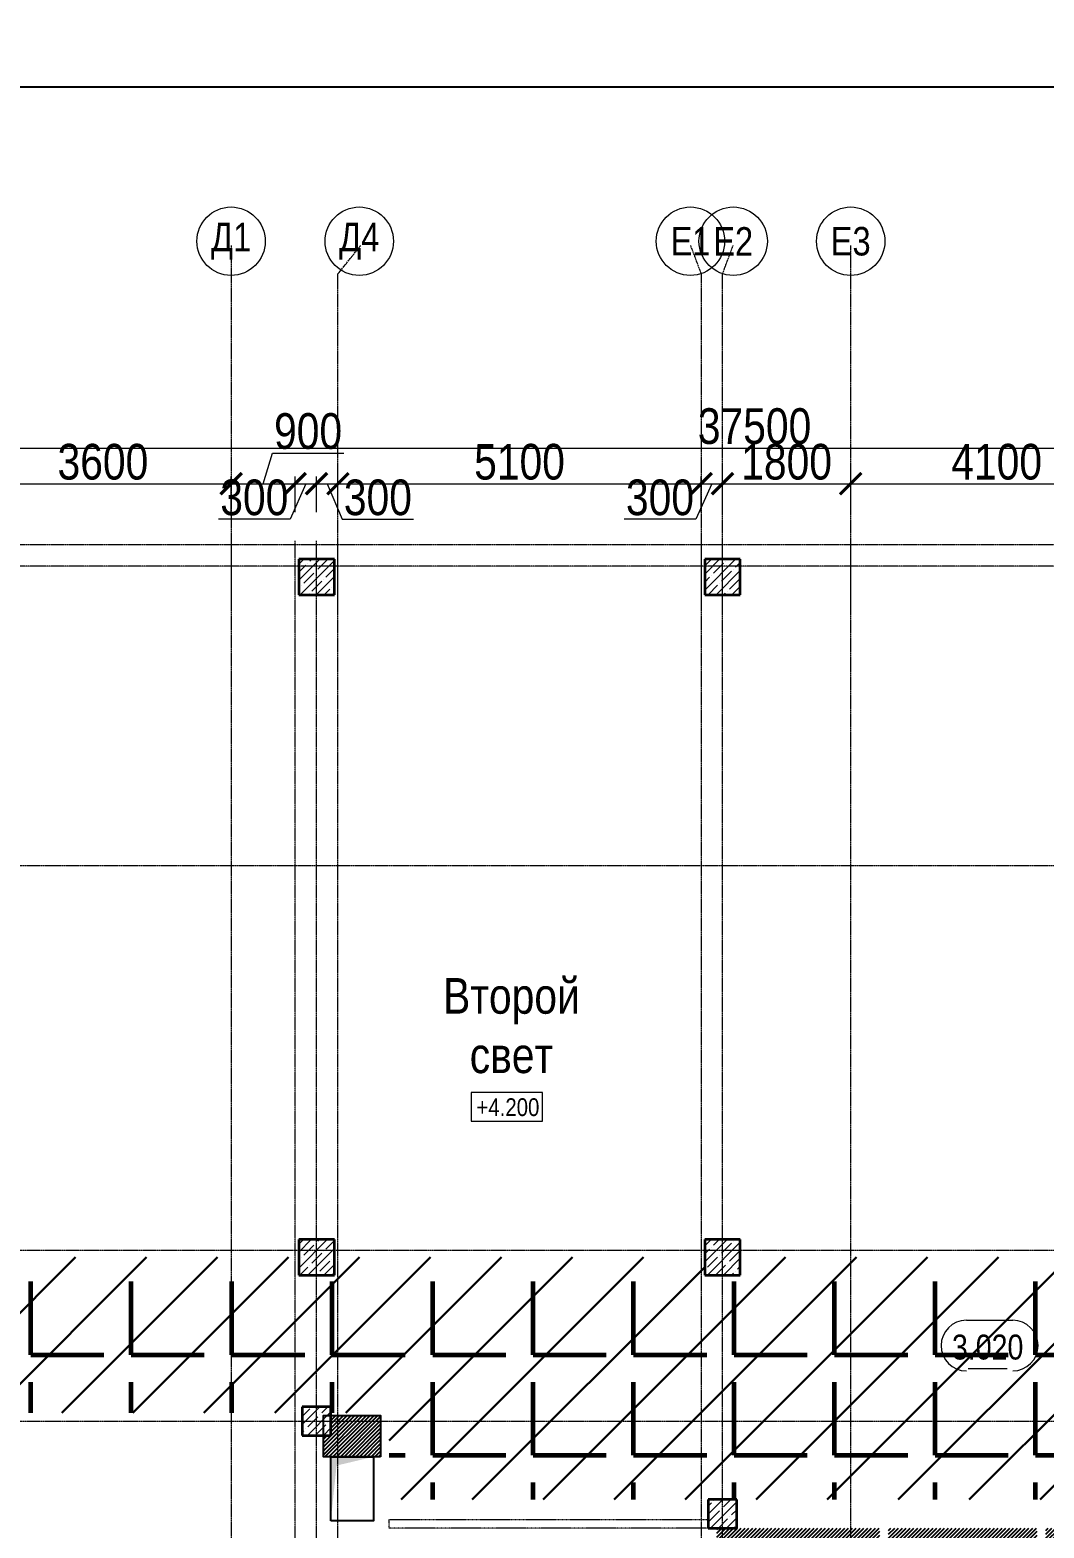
# Model space of a CAD drawing. Header units: millimetres. Extents: x -65509 to 912790, y 446 to 713294.
# Drawn here: x 8456 to 22695, y 394051 to 415077 of the extents above; entities that cross this region are included whole.
import ezdxf
from ezdxf.enums import TextEntityAlignment as Align

# ---------------------------------------------------------------- set-up
doc = ezdxf.new("R2010")
doc.units = ezdxf.units.MM
for name, pattern in [('( Hidden )', [0.375, 0.25, -0.125]), ('CENTER2', [28.575, 19.05, -3.175, 3.175, -3.175]), ('HIDDEN2', [4.7625, 3.175, -1.5875])]:
    doc.linetypes.add(name, pattern=pattern)
doc.layers.get('Defpoints').update_dxf_attribs({"color": 250})
for name, color, linetype, lineweight in [('10.5) Арматура', 6, 'Continuous', 60), ('10.6) Диафрагмы', 90, 'Continuous', 30), ('8.1) Нал. пол 8 вып.', 190, 'Continuous', 30), ('9.1) Линолеум 9  9.2 Инв', 3, 'Continuous', 60), ('АР_Area', 250, 'Continuous', 5), ('АР_Колонны', 250, 'Continuous', 30), ('АР_Отметка', 250, 'Continuous', 13), ('АР_Стены ЖБ', 250, 'Continuous', 35), ('АР_Стены кирпич_над проемом', 250, 'Continuous', 25), ('АР_Штриховка', 250, 'Continuous', 0), ('ОВ_Шахты', 250, 'Continuous', 5), ('ОВ_Шахты_блок 4.1', 250, 'Continuous', 25), ('РД_Оси_100', 250, 'Continuous', 0), ('РД_Оси_размер', 250, 'Continuous', 0)]:
    doc.layers.add(name, color=color, linetype=linetype, lineweight=lineweight)
doc.layers.add('7.2) ГИдрообзЭОМ СС', color=6, linetype='Continuous')
doc.styles.add('Arial_Narrow_08', font='ARIALN.TTF', dxfattribs={"width": 0.8})
doc.styles.add('style1', font='ARIALN.TTF')
doc.styles.add('ккк', font='isocpeur.ttf', dxfattribs={"width": 0.85, "oblique": 15})
doc.styles.add('СПДС', font='isocpeur.ttf', dxfattribs={"width": 0.9})
doc.dimstyles.new('Dim100_ареал', dxfattribs={"dimscale": 100, "dimtxt": 2.5, "dimasz": 1, "dimexe": 1, "dimexo": 1, "dimgap": 0.5, "dimtad": 1, "dimzin": 12, "dimdsep": 46, "dimtxsty": 'style1', "dimblk": 'ARCHTICK', "dimcen": 1, "dimdle": 1, "dimclrd": 256, "dimclre": 256, "dimaunit": 1, "dimadec": 0, "dimazin": 3, "dimtfac": 1, "dimtmove": 1, "dimatfit": 3, "dimldrblk": 'OPEN30', "dimfxl": 4, "dimfxlon": 1, "dimtolj": 1, "dimtzin": 0, "dimlwd": 9, "dimlwe": 9, "dimarcsym": 0})
doc.dimstyles.new('Размера А3', dxfattribs={"dimtxt": 400, "dimasz": 100, "dimexe": 70, "dimexo": 50, "dimgap": 20, "dimtad": 1, "dimdec": 0, "dimrnd": 10, "dimzin": 0, "dimdsep": 46, "dimtxsty": 'СПДС', "dimblk": 'ARROWHEAD_6', "dimcen": 1, "dimazin": 0, "dimtfac": 1, "dimtdec": 0, "dimtmove": 2, "dimatfit": 0, "dimfxl": 1, "dimtolj": 1, "dimtzin": 0, "dimarcsym": 0})

# ---------------------------------------------------------------- blocks, each defined once
blk = doc.blocks.new('Отметка_план')
at = {"color": 7}
blk.add_lwpolyline([(0, 0), (10, 0), (10, 4), (0, 4)], close=True, dxfattribs=at)
at = {"style": 'Arial_Narrow_08', "width": 0.8}
blk.add_attdef('OTMG', text='', height=2.5, dxfattribs=at).set_placement((9.06, 0.7), align=Align.RIGHT)
blk = doc.blocks.new('otv')
at = {"linetype": 'Continuous'}
blk.add_lwpolyline([(0, -1), (0, 0), (1, 0), (1, -1)], close=True, dxfattribs=at)
blk.add_solid([(0, -1), (0, 0), (0.135, -0.137), (1, 0)], dxfattribs=at)
blk = doc.blocks.new('A-iden')
at = {"linetype": 'Continuous', "lineweight": 5}
blk.add_circle((0, -4), 3, dxfattribs=at)
at = {"color": 0, "linetype": 'Continuous', "lineweight": 20, "style": 'ккк', "width": 0.85}
blk.add_attdef('ID', text='', height=8, dxfattribs=at).set_placement((0.31, -3.85), align=Align.MIDDLE_CENTER)
blk = doc.blocks.new('_ArchTick')
at = {"color": 0, "linetype": 'ByBlock', "const_width": 0.15}
blk.add_lwpolyline([(-0.5, -0.5), (0.5, 0.5)], dxfattribs=at)
blk = doc.blocks.new('*D98')
at = {"layer": 'Defpoints', "color": 0, "transparency": 16777216}
for p in [(1233153, 224571), (1195653, 222571), (1233153, 222571)]:
    blk.add_point(p, dxfattribs=at)
at = {"layer": 'РД_Оси_размер', "lineweight": 9, "transparency": 16777216}
for p, q in [((1195553, 224571), (1233253, 224571)), ((1195653, 224171), (1195653, 224671)), ((1233153, 224171), (1233153, 224671))]:
    blk.add_line(p, q, dxfattribs=at)
at = {"layer": 'РД_Оси_размер', "lineweight": 9, "transparency": 16777216, "xscale": 300, "yscale": 300, "zscale": 300, "rotation": 180}
blk.add_blockref('_ArchTick', (1195653, 224571), dxfattribs=at)
at = {"layer": 'РД_Оси_размер', "lineweight": 9, "transparency": 16777216, "xscale": 300, "yscale": 300, "zscale": 300}
blk.add_blockref('_ArchTick', (1233153, 224571), dxfattribs=at)
at = {"layer": 'РД_Оси_размер', "color": 0, "transparency": 16777216, "insert": (1214403, 224876), "char_height": 500, "attachment_point": 5, "style": 'style1'}
blk.add_mtext('\\A1;37500', dxfattribs=at)
blk = doc.blocks.new('_Open30')
at = {"color": 0, "linetype": 'ByBlock', "lineweight": -2}
for p, q in [((-1, 0.268), (0, 0)), ((0, 0), (-1, -0.268)), ((0, 0), (-1, 0))]:
    blk.add_line(p, q, dxfattribs=at)
blk = doc.blocks.new('*D103')
at = {"layer": 'Defpoints', "color": 0, "transparency": 16777216}
for p in [(1207053, 224071), (1203453, 222571), (1207053, 222571)]:
    blk.add_point(p, dxfattribs=at)
at = {"layer": 'РД_Оси_размер', "lineweight": 9, "transparency": 16777216}
for p, q in [((1203453, 223671), (1203453, 224171)), ((1207053, 223671), (1207053, 224171)), ((1203353, 224071), (1207153, 224071))]:
    blk.add_line(p, q, dxfattribs=at)
at = {"layer": 'РД_Оси_размер', "lineweight": 9, "transparency": 16777216, "xscale": 300, "yscale": 300, "zscale": 300, "rotation": 180}
blk.add_blockref('_ArchTick', (1203453, 224071), dxfattribs=at)
at = {"layer": 'РД_Оси_размер', "lineweight": 9, "transparency": 16777216, "xscale": 300, "yscale": 300, "zscale": 300}
blk.add_blockref('_ArchTick', (1207053, 224071), dxfattribs=at)
at = {"layer": 'РД_Оси_размер', "color": 0, "transparency": 16777216, "insert": (1205253, 224376), "char_height": 500, "attachment_point": 5, "style": 'style1'}
blk.add_mtext('\\A1;3600', dxfattribs=at)
blk = doc.blocks.new('*D104')
at = {"layer": 'Defpoints', "color": 0, "transparency": 16777216}
for p in [(1207953, 224071), (1207053, 222571), (1207953, 222571)]:
    blk.add_point(p, dxfattribs=at)
at = {"layer": 'РД_Оси_размер', "lineweight": 9, "transparency": 16777216}
for p, q in [((1207503, 224071), (1207632, 224501)), ((1207632, 224501), (1208637, 224501)), ((1207053, 223671), (1207053, 224171)), ((1207953, 223671), (1207953, 224171)), ((1206953, 224071), (1208053, 224071))]:
    blk.add_line(p, q, dxfattribs=at)
at = {"layer": 'РД_Оси_размер', "lineweight": 9, "transparency": 16777216, "xscale": 300, "yscale": 300, "zscale": 300, "rotation": 180}
blk.add_blockref('_ArchTick', (1207053, 224071), dxfattribs=at)
at = {"layer": 'РД_Оси_размер', "lineweight": 9, "transparency": 16777216, "xscale": 300, "yscale": 300, "zscale": 300}
blk.add_blockref('_ArchTick', (1207953, 224071), dxfattribs=at)
at = {"layer": 'РД_Оси_размер', "color": 0, "transparency": 16777216, "insert": (1208134, 224807), "char_height": 500, "attachment_point": 5, "style": 'style1'}
blk.add_mtext('\\A1;900', dxfattribs=at)
blk = doc.blocks.new('*D105')
at = {"layer": 'Defpoints', "color": 0, "transparency": 16777216}
for p in [(1208253, 224071), (1207953, 222571), (1208253, 222571)]:
    blk.add_point(p, dxfattribs=at)
at = {"layer": 'РД_Оси_размер', "lineweight": 9, "transparency": 16777216}
for p, q in [((1207953, 223671), (1207953, 224171)), ((1208253, 223671), (1208253, 224171)), ((1207853, 224071), (1208353, 224071)), ((1208103, 224071), (1207881, 223571)), ((1207881, 223571), (1206877, 223571))]:
    blk.add_line(p, q, dxfattribs=at)
at = {"layer": 'РД_Оси_размер', "lineweight": 9, "transparency": 16777216, "xscale": 300, "yscale": 300, "zscale": 300, "rotation": 180}
blk.add_blockref('_ArchTick', (1207953, 224071), dxfattribs=at)
at = {"layer": 'РД_Оси_размер', "lineweight": 9, "transparency": 16777216, "xscale": 300, "yscale": 300, "zscale": 300}
blk.add_blockref('_ArchTick', (1208253, 224071), dxfattribs=at)
at = {"layer": 'РД_Оси_размер', "color": 0, "transparency": 16777216, "insert": (1207379, 223876), "char_height": 500, "attachment_point": 5, "style": 'style1'}
blk.add_mtext('\\A1;300', dxfattribs=at)
blk = doc.blocks.new('*D106')
at = {"layer": 'Defpoints', "color": 0, "transparency": 16777216}
for p in [(1208553, 224071), (1208253, 222571), (1208553, 222571)]:
    blk.add_point(p, dxfattribs=at)
at = {"layer": 'РД_Оси_размер', "lineweight": 9, "transparency": 16777216}
for p, q in [((1208253, 223671), (1208253, 224171)), ((1208553, 223671), (1208553, 224171)), ((1208153, 224071), (1208653, 224071)), ((1208403, 224071), (1208612, 223571)), ((1208612, 223571), (1209616, 223571))]:
    blk.add_line(p, q, dxfattribs=at)
at = {"layer": 'РД_Оси_размер', "lineweight": 9, "transparency": 16777216, "xscale": 300, "yscale": 300, "zscale": 300, "rotation": 180}
blk.add_blockref('_ArchTick', (1208253, 224071), dxfattribs=at)
at = {"layer": 'РД_Оси_размер', "lineweight": 9, "transparency": 16777216, "xscale": 300, "yscale": 300, "zscale": 300}
blk.add_blockref('_ArchTick', (1208553, 224071), dxfattribs=at)
at = {"layer": 'РД_Оси_размер', "color": 0, "transparency": 16777216, "insert": (1209114, 223876), "char_height": 500, "attachment_point": 5, "style": 'style1'}
blk.add_mtext('\\A1;300', dxfattribs=at)
blk = doc.blocks.new('*D107')
at = {"layer": 'Defpoints', "color": 0, "transparency": 16777216}
for p in [(1213653, 224071), (1208553, 222571), (1213653, 222571)]:
    blk.add_point(p, dxfattribs=at)
at = {"layer": 'РД_Оси_размер', "lineweight": 9, "transparency": 16777216}
for p, q in [((1208553, 223671), (1208553, 224171)), ((1213653, 223671), (1213653, 224171)), ((1208453, 224071), (1213753, 224071))]:
    blk.add_line(p, q, dxfattribs=at)
at = {"layer": 'РД_Оси_размер', "lineweight": 9, "transparency": 16777216, "xscale": 300, "yscale": 300, "zscale": 300, "rotation": 180}
blk.add_blockref('_ArchTick', (1208553, 224071), dxfattribs=at)
at = {"layer": 'РД_Оси_размер', "lineweight": 9, "transparency": 16777216, "xscale": 300, "yscale": 300, "zscale": 300}
blk.add_blockref('_ArchTick', (1213653, 224071), dxfattribs=at)
at = {"layer": 'РД_Оси_размер', "color": 0, "transparency": 16777216, "insert": (1211103, 224376), "char_height": 500, "attachment_point": 5, "style": 'style1'}
blk.add_mtext('\\A1;5100', dxfattribs=at)
blk = doc.blocks.new('*D108')
at = {"layer": 'Defpoints', "color": 0, "transparency": 16777216}
for p in [(1213953, 224071), (1213653, 222571), (1213953, 222571)]:
    blk.add_point(p, dxfattribs=at)
at = {"layer": 'РД_Оси_размер', "lineweight": 9, "transparency": 16777216}
for p, q in [((1213653, 223671), (1213653, 224171)), ((1213953, 223671), (1213953, 224171)), ((1213553, 224071), (1214053, 224071)), ((1213803, 224071), (1213577, 223571)), ((1213577, 223571), (1212573, 223571))]:
    blk.add_line(p, q, dxfattribs=at)
at = {"layer": 'РД_Оси_размер', "lineweight": 9, "transparency": 16777216, "xscale": 300, "yscale": 300, "zscale": 300, "rotation": 180}
blk.add_blockref('_ArchTick', (1213653, 224071), dxfattribs=at)
at = {"layer": 'РД_Оси_размер', "lineweight": 9, "transparency": 16777216, "xscale": 300, "yscale": 300, "zscale": 300}
blk.add_blockref('_ArchTick', (1213953, 224071), dxfattribs=at)
at = {"layer": 'РД_Оси_размер', "color": 0, "transparency": 16777216, "insert": (1213075, 223876), "char_height": 500, "attachment_point": 5, "style": 'style1'}
blk.add_mtext('\\A1;300', dxfattribs=at)
blk = doc.blocks.new('*D109')
at = {"layer": 'Defpoints', "color": 0, "transparency": 16777216}
for p in [(1215753, 224071), (1213953, 222571), (1215753, 222571)]:
    blk.add_point(p, dxfattribs=at)
at = {"layer": 'РД_Оси_размер', "lineweight": 9, "transparency": 16777216}
for p, q in [((1213953, 223671), (1213953, 224171)), ((1215753, 223671), (1215753, 224171)), ((1213853, 224071), (1215853, 224071))]:
    blk.add_line(p, q, dxfattribs=at)
at = {"layer": 'РД_Оси_размер', "lineweight": 9, "transparency": 16777216, "xscale": 300, "yscale": 300, "zscale": 300, "rotation": 180}
blk.add_blockref('_ArchTick', (1213953, 224071), dxfattribs=at)
at = {"layer": 'РД_Оси_размер', "lineweight": 9, "transparency": 16777216, "xscale": 300, "yscale": 300, "zscale": 300}
blk.add_blockref('_ArchTick', (1215753, 224071), dxfattribs=at)
at = {"layer": 'РД_Оси_размер', "color": 0, "transparency": 16777216, "insert": (1214853, 224376), "char_height": 500, "attachment_point": 5, "style": 'style1'}
blk.add_mtext('\\A1;1800', dxfattribs=at)
blk = doc.blocks.new('*D110')
at = {"layer": 'Defpoints', "color": 0, "transparency": 16777216}
for p in [(1219853, 224071), (1215753, 222571), (1219853, 222571)]:
    blk.add_point(p, dxfattribs=at)
at = {"layer": 'РД_Оси_размер', "lineweight": 9, "transparency": 16777216}
for p, q in [((1215753, 223671), (1215753, 224171)), ((1219853, 223671), (1219853, 224171)), ((1215653, 224071), (1219953, 224071))]:
    blk.add_line(p, q, dxfattribs=at)
at = {"layer": 'РД_Оси_размер', "lineweight": 9, "transparency": 16777216, "xscale": 300, "yscale": 300, "zscale": 300, "rotation": 180}
blk.add_blockref('_ArchTick', (1215753, 224071), dxfattribs=at)
at = {"layer": 'РД_Оси_размер', "lineweight": 9, "transparency": 16777216, "xscale": 300, "yscale": 300, "zscale": 300}
blk.add_blockref('_ArchTick', (1219853, 224071), dxfattribs=at)
at = {"layer": 'РД_Оси_размер', "color": 0, "transparency": 16777216, "insert": (1217803, 224376), "char_height": 500, "attachment_point": 5, "style": 'style1'}
blk.add_mtext('\\A1;4100', dxfattribs=at)
blk = doc.blocks.new('MOK-МаркаПом_овал_ареал')
for p, q in [((-2.99, 3.76), (3.52, 3.76)), ((-2.75, -3), (2.75, -3))]:
    blk.add_line(p, q)
for centre, radius, start, end in [((-2.99, 0.21), 3.55, 90, 270), ((3.52, 0.21), 3.55, 270, 90), ((-7.41, 0), 7.16, 0, 0.001)]:
    blk.add_arc(centre, radius, start, end)
at = {"color": 0, "style": 'style1'}
blk.add_attdef('АР-ПОМЕЩЕНИЕ:НОМЕР', text='', height=3, dxfattribs=at).set_placement((0.26, 0), align=Align.MIDDLE)
blk = doc.blocks.new('ARROWHEAD_6')
at = {"color": 0, "linetype": 'Continuous'}
for p, q in [((0, 0), (-1, 0)), ((-0.5, -0.5), (0.5, 0.5))]:
    blk.add_line(p, q, dxfattribs=at)
blk = doc.blocks.new('*D929')
at = {"layer": '10.6) Диафрагмы', "color": 0, "lineweight": -2, "transparency": 16777216}
for p, q in [((173514, 414977), (173514, 415077)), ((172647, 414877), (173584, 414877)), ((173514, 414877), (173514, 414278)), ((50, 414278), (173584, 414278)), ((173514, 414178), (173514, 414078))]:
    blk.add_line(p, q, dxfattribs=at)
at = {"layer": 'Defpoints', "color": 0, "lineweight": 25, "transparency": 16777216}
for p in [(172597, 414877), (0, 414278), (173514, 414278)]:
    blk.add_point(p, dxfattribs=at)
at = {"layer": '10.6) Диафрагмы', "color": 0, "lineweight": -2, "transparency": 16777216, "xscale": 100, "yscale": 100, "zscale": 100}
for p, rotation in [((173514, 414877), 270), ((173514, 414278), 90)]:
    blk.add_blockref('ARROWHEAD_6', p, dxfattribs=dict(at, rotation=rotation))
at = {"layer": '10.6) Диафрагмы', "color": 0, "lineweight": 25, "transparency": 16777216, "insert": (174214, 414577), "char_height": 400, "attachment_point": 5, "rotation": 90, "style": 'СПДС'}
blk.add_mtext('\\A1;600', dxfattribs=at)
blk = doc.blocks.new('*D1032')
at = {"layer": '10.5) Арматура', "color": 0, "lineweight": -2, "transparency": 16777216}
for p, q in [((173514, 414977), (173514, 415077)), ((172647, 414877), (173584, 414877)), ((173514, 414877), (173514, 414278)), ((50, 414278), (173584, 414278)), ((173514, 414178), (173514, 414078))]:
    blk.add_line(p, q, dxfattribs=at)
at = {"layer": 'Defpoints', "color": 0, "lineweight": 25, "transparency": 16777216}
for p in [(172597, 414877), (0, 414278), (173514, 414278)]:
    blk.add_point(p, dxfattribs=at)
at = {"layer": '10.5) Арматура', "color": 0, "lineweight": -2, "transparency": 16777216, "xscale": 100, "yscale": 100, "zscale": 100}
for p, rotation in [((173514, 414877), 270), ((173514, 414278), 90)]:
    blk.add_blockref('ARROWHEAD_6', p, dxfattribs=dict(at, rotation=rotation))
at = {"layer": '10.5) Арматура', "color": 0, "lineweight": 25, "transparency": 16777216, "insert": (174214, 414577), "char_height": 400, "attachment_point": 5, "rotation": 90, "style": 'СПДС'}
blk.add_mtext('\\A1;600', dxfattribs=at)
blk = doc.blocks.new('оси_рен')
at = {"layer": 'РД_Оси_100', "color": 251, "linetype": 'CENTER2', "true_color": 0x636466}
for p, q in [((1215752.916, 222320.175), (1215752.916, 227414.666)), ((1215752.916, 135558.25), (1215752.916, 223268.25)), ((1189697.958, 218713.25), (1241712.916, 218713.25)), ((1189697.958, 213313.25), (1241712.916, 213313.25)), ((1189697.958, 210913.25), (1241712.916, 210913.25))]:
    blk.add_line(p, q, dxfattribs=at)
for points in [[(1207052.916, 227414.666), (1207052.916, 222320.175)], [(1208552.916, 222320.175), (1208552.916, 227014.666), (1208873.083, 227415.344)], [(1213502.916, 227414.666), (1213652.916, 227014.666), (1213652.916, 222320.175)], [(1213952.916, 222320.175), (1213952.916, 227014.666), (1214102.916, 227414.666)], [(1241712.916, 223213.25), (1190197.958, 223213.25), (1189697.958, 223363.25)], [(1207052.916, 223268.25), (1207052.916, 135558.25)], [(1207952.916, 135558.25), (1207952.916, 223268.25)], [(1208252.916, 135558.25), (1208252.916, 223268.25)], [(1208552.916, 135558.25), (1208552.916, 223268.25)], [(1213652.916, 223268.25), (1213652.916, 135558.25)], [(1213952.916, 135558.25), (1213952.916, 223268.25)], [(1241712.916, 222913.25), (1190197.958, 222913.25), (1189697.958, 222763.25)]]:
    blk.add_lwpolyline(points, dxfattribs=at)
at = {"layer": 'РД_Оси_100', "color": 251, "true_color": 0x636466}
ref = blk.add_blockref('A-iden', (1207052.916, 228114.666), dxfattribs=dict(at, xscale=160, yscale=160))
ref.add_attrib('ID', 'Д1', dxfattribs={"layer": '0', "linetype": 'Continuous', "height": 400, "style": 'style1'}).set_placement((1207052.916, 227474.666), align=Align.MIDDLE)
ref = blk.add_blockref('A-iden', (1208852.916, 228114.665), dxfattribs=dict(at, xscale=160, yscale=160))
ref.add_attrib('ID', 'Д4', dxfattribs={"layer": '0', "linetype": 'Continuous', "height": 400, "style": 'style1'}).set_placement((1208852.916, 227474.665), align=Align.MIDDLE)
ref = blk.add_blockref('A-iden', (1213502.916, 228114.666), dxfattribs=dict(at, xscale=160, yscale=160))
ref.add_attrib('ID', 'Е1', dxfattribs={"layer": '0', "linetype": 'Continuous', "height": 400, "style": 'style1'}).set_placement((1213502.916, 227474.666), align=Align.MIDDLE)
ref = blk.add_blockref('A-iden', (1214102.916, 228114.666), dxfattribs=dict(at, xscale=160, yscale=160))
ref.add_attrib('ID', 'Е2', dxfattribs={"layer": '0', "linetype": 'Continuous', "height": 400, "style": 'style1'}).set_placement((1214102.916, 227474.666), align=Align.MIDDLE)
ref = blk.add_blockref('A-iden', (1215752.916, 228114.666), dxfattribs=dict(at, xscale=160, yscale=160))
ref.add_attrib('ID', 'Е3', dxfattribs={"layer": '0', "linetype": 'Continuous', "height": 400, "style": 'style1'}).set_placement((1215752.916, 227474.666), align=Align.MIDDLE)
at = {"layer": 'РД_Оси_размер', "color": 251, "true_color": 0x636466}
for base, p1, p2, picture, middle in [((1233152.916, 224571.073), (1195652.916, 222571.073), (1233152.916, 222571.073), '*D98', (1214402.916, 224876.359)), ((1207952.916, 224071.073), (1207052.916, 222571.073), (1207952.916, 222571.073), '*D104', (1207682.001, 224806.646)), ((1207052.916, 224071.073), (1203452.916, 222571.073), (1207052.916, 222571.073), '*D103', (1205252.916, 224376.359)), ((1213652.916, 224071.073), (1208552.916, 222571.073), (1213652.916, 222571.073), '*D107', (1211102.916, 224376.359)), ((1215752.916, 224071.073), (1213952.916, 222571.073), (1215752.916, 222571.073), '*D109', (1214852.916, 224376.359)), ((1219852.916, 224071.073), (1215752.916, 222571.073), (1219852.916, 222571.073), '*D110', (1217802.916, 224376.359))]:
    dim = blk.add_linear_dim(base=base, p1=p1, p2=p2, dimstyle='Dim100_ареал', override={"dimtxt": 5, "dimasz": 3}, dxfattribs=at)
    dim.commit()
    dim.dimension.update_dxf_attribs({"geometry": picture, "text_midpoint": middle})
for base, p1, p2, picture, middle in [((1208252.916, 224071.073), (1207952.916, 222571.073), (1208252.916, 222571.073), '*D105', (1207831.484, 223571.073)), ((1208552.916, 224071.073), (1208252.916, 222571.073), (1208552.916, 222571.073), '*D106', (1208661.947, 223571.073)), ((1213952.916, 224071.073), (1213652.916, 222571.073), (1213952.916, 222571.073), '*D108', (1213527.43, 223571.073))]:
    dim = blk.add_linear_dim(base=base, p1=p1, p2=p2, dimstyle='Dim100_ареал', override={"dimtxt": 5, "dimasz": 3}, dxfattribs=at)
    dim.commit()
    dim.dimension.update_dxf_attribs({"geometry": picture, "text_midpoint": middle, "dimtype": 160})

msp = doc.modelspace()

# ---------------------------------------------------------------- hatches: boundary and pattern name
at = {"layer": '7.2) ГИдрообзЭОМ СС'}
h = msp.add_hatch(dxfattribs=at)
h.set_pattern_fill('ANSI31', color=256, scale=12)
h.paths.add_polyline_path([(13380, 395630.607), (12680, 395630.607), (12680, 395350.607), (12580, 395350.607), (12580, 395047.825), (12680, 395047.825), (12680, 395050.607), (13280, 395050.607), (13380, 395047.825)])
h.paths.add_polyline_path([(20390.92, 394050.607), (18380, 394050.607), (18100, 394050.607), (18100, 393150.607), (18380, 393150.607), (18380, 393750.607), (19280, 393750.607), (20390.92, 393750.607)])
h.paths.add_polyline_path([(18380, 392950.607), (18380, 393030.607), (18100, 393030.607), (18100, 392050.607), (18380, 392050.607)])
h.paths.add_polyline_path([(22600.232, 394050.607), (20510.92, 394050.607), (20510.92, 393750.607), (22600.232, 393750.607)])
h.paths.add_polyline_path([(24160, 394050.607), (23880, 394050.607), (22720.232, 394050.607), (22720.232, 393750.607), (24160, 393750.607)])
h.paths.add_polyline_path([(13480, 376585.615), (13480, 376675.615), (12580, 376675.615), (12580, 376025.615), (12605.049, 376025.615), (12605.049, 375825.612), (13480, 375825.612), (13480, 375885.615), (13480, 375925.615)])
h.paths.add_polyline_path([(12980, 376425.615), (13180, 376425.615), (13180, 376025.615), (12980, 376025.615)], flags=16)
h.paths.add_polyline_path([(13480, 377605.615), (12580, 377605.615), (12580, 377450.607), (12680, 377450.607), (12680, 377050.607), (12580, 377050.607), (12580, 376755.615), (13480, 376755.615)])
h.paths.add_polyline_path([(12980, 377225.614), (13180, 377225.614), (13180, 376825.614), (12980, 376825.614)], flags=16)
h.paths.add_polyline_path([(27280, 380150.607), (27380, 380150.607), (27380, 380330.607), (25180, 380330.607), (25180, 379750.607), (27280, 379750.607)])
h.paths.add_polyline_path([(27380, 385750.607), (27280, 385750.607), (26780, 385750.607), (26780, 385050.607), (27380, 385050.607)])
h.paths.add_polyline_path([(27380.001, 386450.607), (26780, 386450.607), (26780, 385870.607), (27280, 385870.607), (27280, 386150.607), (27380.001, 386150.607)])
at = {"layer": '8.1) Нал. пол 8 вып.'}
h = msp.add_hatch(dxfattribs=at)
h.set_pattern_fill('ANSI31', color=256, scale=222)
h.paths.add_polyline_path([(45351.153, 397650.607), (45280, 397650.607), (45280, 397700.607), (33230, 397700.607), (33230, 397850.607), (24280, 397850.607), (24280, 397600.607), (23780, 397600.607), (23780, 397850.607), (18430, 397850.607), (18430, 397600.607), (17930, 397600.607), (17930, 397850.607), (12730, 397850.607), (12730, 397600.607), (12230, 397600.607), (12230, 397850.607), (6430, 397850.607), (6430, 397600.607), (5930, 397600.607), (5930, 397850.607), (-20, 397850.607), (-20, 395950.786), (2329.984, 395950.786), (2329.984, 395665.998), (13500, 395665.998), (13500, 394450.607), (45351.153, 394450.607)])
at = {"layer": '9.1) Линолеум 9  9.2 Инв'}
h = msp.add_hatch(dxfattribs=at)
h.set_pattern_fill('ANGLE', color=256, scale=202)
h.set_pattern_definition([(0, (0, 0), (0, 1410.97), [1026.16, -384.81]), (90, (0, 0), (-1410.97, 9e-14), [1026.16, -384.81])])
h.paths.add_polyline_path([(45351.153, 397650.607), (45280, 397650.607), (45280, 397700.607), (33230, 397700.607), (33230, 397850.607), (24280, 397850.607), (24280, 397600.607), (23780, 397600.607), (23780, 397850.607), (18430, 397850.607), (18430, 397600.607), (17930, 397600.607), (17930, 397850.607), (12730, 397850.607), (12730, 397600.607), (12230, 397600.607), (12230, 397850.607), (6430, 397850.607), (6430, 397600.607), (5930, 397600.607), (5930, 397850.607), (-20, 397850.607), (-20, 395950.786), (2329.984, 395950.786), (2329.984, 395665.998), (13500, 395665.998), (13500, 394450.607), (45351.153, 394450.607)])

# ---------------------------------------------------------------- linework, layer by layer
at = {"layer": '7.2) ГИдрообзЭОМ СС'}
msp.add_lwpolyline([(13380, 395047.825), (12577.499, 395047.825), (12577.499, 395630.607), (13380, 395630.607)], close=True, dxfattribs=at)
at = {"layer": 'АР_Колонны', "linetype": 'HIDDEN2'}
for p, q in [((12230, 407650.607), (12730, 407650.607)), ((12230, 407150.607), (12230, 407650.607)), ((12730, 407650.607), (12730, 407150.607)), ((17930, 407650.607), (18430, 407650.607)), ((17930, 407150.607), (17930, 407650.607)), ((18430, 407650.607), (18430, 407150.607)), ((12730, 407150.607), (12230, 407150.607)), ((18430, 407150.607), (17930, 407150.607)), ((12230, 398100.607), (12730, 398100.607)), ((12230, 397600.607), (12230, 398100.607)), ((12730, 398100.607), (12730, 397600.607)), ((17930, 398100.607), (18430, 398100.607)), ((17930, 397600.607), (17930, 398100.607)), ((18430, 398100.607), (18430, 397600.607)), ((12730, 397600.607), (12230, 397600.607)), ((18430, 397600.607), (17930, 397600.607)), ((12280, 395750.607), (12680, 395750.607)), ((12280, 395350.607), (12280, 395750.607)), ((12680, 395750.607), (12680, 395350.607)), ((12680, 395350.607), (12280, 395350.607)), ((17980, 394450.607), (18380, 394450.607)), ((17980, 394050.607), (17980, 394450.607)), ((18380, 394450.607), (18380, 394050.607)), ((18380, 394050.607), (17980, 394050.607))]:
    msp.add_line(p, q, dxfattribs=at)
at = {"layer": 'АР_Колонны', "linetype": 'Continuous'}
for p, q in [((12730, 407650.607), (12230, 407650.607)), ((12230, 407650.607), (12230, 407150.607)), ((12730, 407650.607), (12230, 407650.607)), ((12230, 407650.607), (12230, 407150.607)), ((12730, 407150.607), (12730, 407650.607)), ((12730, 407150.607), (12730, 407650.607)), ((18430, 407650.607), (17930, 407650.607)), ((17930, 407650.607), (17930, 407150.607)), ((18430, 407650.607), (17930, 407650.607)), ((17930, 407650.607), (17930, 407150.607)), ((18430, 407150.607), (18430, 407650.607)), ((18430, 407150.607), (18430, 407650.607)), ((12230, 407150.607), (12730, 407150.607)), ((12230, 407150.607), (12730, 407150.607)), ((17930, 407150.607), (18430, 407150.607)), ((17930, 407150.607), (18430, 407150.607)), ((12730, 398100.607), (12230, 398100.607)), ((12230, 398100.607), (12230, 397600.607)), ((12730, 398100.607), (12230, 398100.607)), ((12230, 398100.607), (12230, 397600.607)), ((12730, 397600.607), (12730, 398100.607)), ((12730, 397600.607), (12730, 398100.607)), ((18430, 398100.607), (17930, 398100.607)), ((17930, 398100.607), (17930, 397600.607)), ((18430, 398100.607), (17930, 398100.607)), ((17930, 398100.607), (17930, 397600.607)), ((18430, 397600.607), (18430, 398100.607)), ((18430, 397600.607), (18430, 398100.607)), ((12230, 397600.607), (12730, 397600.607)), ((12230, 397600.607), (12730, 397600.607)), ((17930, 397600.607), (18430, 397600.607)), ((17930, 397600.607), (18430, 397600.607)), ((12680, 395750.607), (12280, 395750.607)), ((12280, 395750.607), (12280, 395350.607)), ((12680, 395750.607), (12280, 395750.607)), ((12280, 395750.607), (12280, 395350.607)), ((12680, 395350.607), (12680, 395750.607)), ((12680, 395350.607), (12680, 395750.607)), ((12280, 395350.607), (12680, 395350.607)), ((12280, 395350.607), (12680, 395350.607)), ((18380, 394450.607), (17980, 394450.607)), ((17980, 394450.607), (17980, 394050.607)), ((18380, 394450.607), (17980, 394450.607)), ((17980, 394450.607), (17980, 394050.607)), ((18380, 394050.607), (18380, 394450.607)), ((18380, 394050.607), (18380, 394450.607)), ((17980, 394050.607), (18380, 394050.607)), ((17980, 394050.607), (18380, 394050.607))]:
    msp.add_line(p, q, dxfattribs=at)
at = {"layer": 'АР_Стены ЖБ', "linetype": 'Continuous'}
for p, q in [((12730, 407650.607), (12230, 407650.607)), ((12230, 407650.607), (12230, 407150.607)), ((12730, 407150.607), (12730, 407650.607)), ((18430, 407650.607), (17930, 407650.607)), ((17930, 407650.607), (17930, 407150.607)), ((18430, 407150.607), (18430, 407650.607)), ((12230, 407150.607), (12730, 407150.607)), ((17930, 407150.607), (18430, 407150.607)), ((12730, 398100.607), (12230, 398100.607)), ((12230, 398100.607), (12230, 397600.607)), ((12730, 397600.607), (12730, 398100.607)), ((18430, 398100.607), (17930, 398100.607)), ((17930, 398100.607), (17930, 397600.607)), ((18430, 397600.607), (18430, 398100.607)), ((12230, 397600.607), (12730, 397600.607)), ((17930, 397600.607), (18430, 397600.607)), ((12680, 395750.607), (12280, 395750.607)), ((12280, 395750.607), (12280, 395350.607)), ((12680, 395350.607), (12680, 395750.607)), ((12280, 395350.607), (12680, 395350.607)), ((18380, 394450.607), (17980, 394450.607)), ((17980, 394450.607), (17980, 394050.607)), ((18380, 394050.607), (18380, 394450.607)), ((17980, 394050.607), (18380, 394050.607))]:
    msp.add_line(p, q, dxfattribs=at)
at = {"layer": 'АР_Стены кирпич_над проемом', "linetype": '( Hidden )', "lineweight": 0, "ltscale": 10}
msp.add_lwpolyline([(17980, 394050.613), (13500.313, 394050.389), (13500.313, 394170.302), (17980, 394170.527)], close=True, dxfattribs=at)
at = {"layer": 'АР_Штриховка', "linetype": 'Continuous'}
for p, q in [((12230, 407577.773), (12302.834, 407650.607)), ((12230, 407353.267), (12527.341, 407650.607)), ((12230, 407465.52), (12329.048, 407564.568)), ((12251.847, 407150.607), (12730, 407628.76)), ((12357.112, 407592.632), (12357.112, 407592.632)), ((12385.175, 407620.695), (12415.087, 407650.607)), ((12497.428, 407508.442), (12637.745, 407648.758)), ((12609.681, 407396.188), (12730, 407516.507)), ((17930, 407440.607), (18140.001, 407650.607)), ((17930, 407216.1), (18364.507, 407650.607)), ((17941.708, 407564.568), (18027.747, 407650.607)), ((18053.962, 407452.315), (18194.278, 407592.632)), ((18089.013, 407150.607), (18430, 407491.594)), ((18222.342, 407620.695), (18222.342, 407620.695)), ((18250.405, 407648.758), (18252.254, 407650.607)), ((18334.595, 407508.442), (18334.595, 407508.442)), ((18362.658, 407536.505), (18430, 407603.847)), ((12272.922, 407283.935), (12272.922, 407283.935)), ((12300.985, 407311.999), (12441.302, 407452.315)), ((12413.238, 407199.745), (12553.555, 407340.062)), ((12469.365, 407480.378), (12469.365, 407480.378)), ((12476.353, 407150.607), (12730, 407404.254)), ((12581.618, 407368.125), (12581.618, 407368.125)), ((12721.935, 407283.935), (12730, 407292.001)), ((17930, 407328.353), (17997.835, 407396.188)), ((17976.76, 407150.607), (18110.088, 407283.935)), ((18025.898, 407424.252), (18025.898, 407424.252)), ((18138.152, 407311.999), (18138.152, 407311.999)), ((18166.215, 407340.062), (18306.531, 407480.378)), ((18278.468, 407227.809), (18418.785, 407368.125)), ((12230, 407241.013), (12244.859, 407255.872)), ((12385.175, 407171.682), (12385.175, 407171.682)), ((12588.607, 407150.607), (12665.808, 407227.809)), ((12693.871, 407255.872), (12693.871, 407255.872)), ((12700.86, 407150.607), (12730, 407179.747)), ((18201.267, 407150.607), (18222.342, 407171.682)), ((18250.405, 407199.745), (18250.405, 407199.745)), ((18313.52, 407150.607), (18430, 407267.087)), ((18425.773, 407150.607), (18430, 407154.834)), ((12230, 397923.998), (12406.609, 398100.607)), ((12230, 397699.491), (12631.116, 398100.607)), ((12230, 398036.251), (12294.356, 398100.607)), ((12469.365, 398051.109), (12469.365, 398051.109)), ((12497.428, 398079.173), (12518.863, 398100.607)), ((12609.681, 397966.92), (12730, 398087.238)), ((17930, 398011.338), (18019.27, 398100.607)), ((17930, 397786.831), (18243.776, 398100.607)), ((17968.282, 397600.607), (18430, 398062.325)), ((18053.962, 398023.046), (18131.523, 398100.607)), ((18166.215, 397910.793), (18306.531, 398051.109)), ((18334.595, 398079.173), (18334.595, 398079.173)), ((12230, 397811.744), (12244.859, 397826.603)), ((12272.922, 397854.666), (12272.922, 397854.666)), ((12300.985, 397882.73), (12441.302, 398023.046)), ((12355.622, 397600.607), (12730, 397974.985)), ((12413.238, 397770.476), (12553.555, 397910.793)), ((12581.618, 397938.856), (12581.618, 397938.856)), ((12693.871, 397826.603), (12693.871, 397826.603)), ((12721.935, 397854.666), (12730, 397862.732)), ((17930, 397899.084), (17997.835, 397966.92)), ((17969.772, 397714.35), (18110.088, 397854.666)), ((18025.898, 397994.983), (18025.898, 397994.983)), ((18138.152, 397882.73), (18138.152, 397882.73)), ((18192.789, 397600.607), (18430, 397837.818)), ((18278.468, 397798.54), (18418.785, 397938.856)), ((12243.369, 397600.607), (12357.112, 397714.35)), ((12385.175, 397742.413), (12385.175, 397742.413)), ((12497.428, 397630.16), (12497.428, 397630.16)), ((12525.492, 397658.223), (12665.808, 397798.54)), ((12580.129, 397600.607), (12730, 397750.479)), ((12692.382, 397600.607), (12730, 397638.225)), ((17941.708, 397686.287), (17941.708, 397686.287)), ((18082.025, 397602.097), (18222.342, 397742.413)), ((18250.405, 397770.476), (18250.405, 397770.476)), ((18305.042, 397600.607), (18334.595, 397630.16)), ((18362.658, 397658.223), (18362.658, 397658.223)), ((18390.721, 397686.287), (18430, 397725.565)), ((18417.295, 397600.607), (18430, 397613.312)), ((12467.876, 397600.607), (12469.365, 397602.097)), ((12280, 395728.934), (12301.674, 395750.607)), ((12280, 395504.427), (12526.18, 395750.607)), ((12280, 395616.68), (12385.175, 395721.855)), ((12413.238, 395749.919), (12413.238, 395749.919)), ((12553.555, 395665.729), (12638.433, 395750.607)), ((12350.686, 395350.607), (12680, 395679.921)), ((12357.112, 395469.286), (12497.428, 395609.602)), ((12525.492, 395637.666), (12525.492, 395637.666)), ((12637.745, 395525.412), (12637.745, 395525.412)), ((12665.808, 395553.476), (12680, 395567.668)), ((12280, 395392.174), (12300.985, 395413.159)), ((12329.048, 395441.222), (12329.048, 395441.222)), ((12469.365, 395357.033), (12609.681, 395497.349)), ((12575.193, 395350.607), (12680, 395455.414)), ((17980, 394244.729), (18185.878, 394450.607)), ((18194.278, 394346.754), (18298.132, 394450.607)), ((17980, 394356.982), (18025.898, 394402.88)), ((17997.835, 394150.311), (18138.152, 394290.627)), ((18010.385, 394050.607), (18380, 394420.222)), ((18053.962, 394430.944), (18053.962, 394430.944)), ((18166.215, 394318.69), (18166.215, 394318.69)), ((18306.531, 394234.501), (18380, 394307.969)), ((18122.638, 394050.607), (18250.405, 394178.374)), ((18234.891, 394050.607), (18380, 394195.716)), ((18278.468, 394206.437), (18278.468, 394206.437)), ((18347.144, 394050.607), (18362.658, 394066.121))]:
    msp.add_line(p, q, dxfattribs=at)

# ---------------------------------------------------------------- block references
msp.add_blockref('оси_рен', (-1195772.915, 184637.358))
at = {"layer": 'АР_Area', "color": 250, "linetype": 'Continuous', "lineweight": 25}
ref = msp.add_blockref('MOK-МаркаПом_овал_ареал', (21903.384, 396590.695), dxfattribs=dict(at, xscale=100, yscale=100, zscale=100))
ref.add_attrib('АР-ПОМЕЩЕНИЕ:НОМЕР', '3.020', dxfattribs={"layer": '0', "color": 0, "height": 350, "style": 'style1'}).set_placement((21903.384, 396590.695), align=Align.MIDDLE)
at = {"layer": 'АР_Отметка'}
ref = msp.add_blockref('Отметка_план', (14651.32, 399762.949), dxfattribs=dict(at, xscale=100, yscale=100, zscale=100))
ref.add_attrib('OTMG', '+4.200', dxfattribs={"layer": '0', "color": 0, "height": 250, "style": 'style1'}).set_placement((15608.738, 400082.765), align=Align.TOP_RIGHT)
at = {"layer": 'ОВ_Шахты', "color": 1, "xscale": 600, "yscale": 900}
msp.add_blockref('otv', (12680, 395050.607), dxfattribs=at)
at = {"layer": 'ОВ_Шахты_блок 4.1', "color": 1, "xscale": 600, "yscale": 900}
msp.add_blockref('otv', (12680, 395050.607), dxfattribs=at)

# ---------------------------------------------------------------- texts
at = {"layer": 'АР_Отметка', "insert": (15216.657, 401099.339), "char_height": 500, "width": 1999.94, "attachment_point": 5, "style": 'style1'}
msp.add_mtext('Второй свет', dxfattribs=at)

# ---------------------------------------------------------------- dimensions: what is measured, and where the dimension line sits
at = {"layer": '10.5) Арматура', "color": 18, "lineweight": 25, "true_color": 0x000000}
dim = msp.add_linear_dim(base=(173513.805, 414277.638), p1=(172597.159, 414876.733), p2=(0, 414277.638), angle=90, dimstyle='Размера А3', dxfattribs=at)
dim.commit()
dim.dimension.update_dxf_attribs({"geometry": '*D1032', "text_midpoint": (174213.805, 414577.186)})
at = {"layer": '10.6) Диафрагмы', "color": 18, "lineweight": 25, "true_color": 0x000000}
dim = msp.add_linear_dim(base=(173513.805, 414277.638), p1=(172597.159, 414876.733), p2=(0, 414277.638), angle=90, dimstyle='Размера А3', dxfattribs=at)
dim.commit()
dim.dimension.update_dxf_attribs({"geometry": '*D929', "text_midpoint": (174213.805, 414577.186)})

doc.saveas('drawing.dxf')
